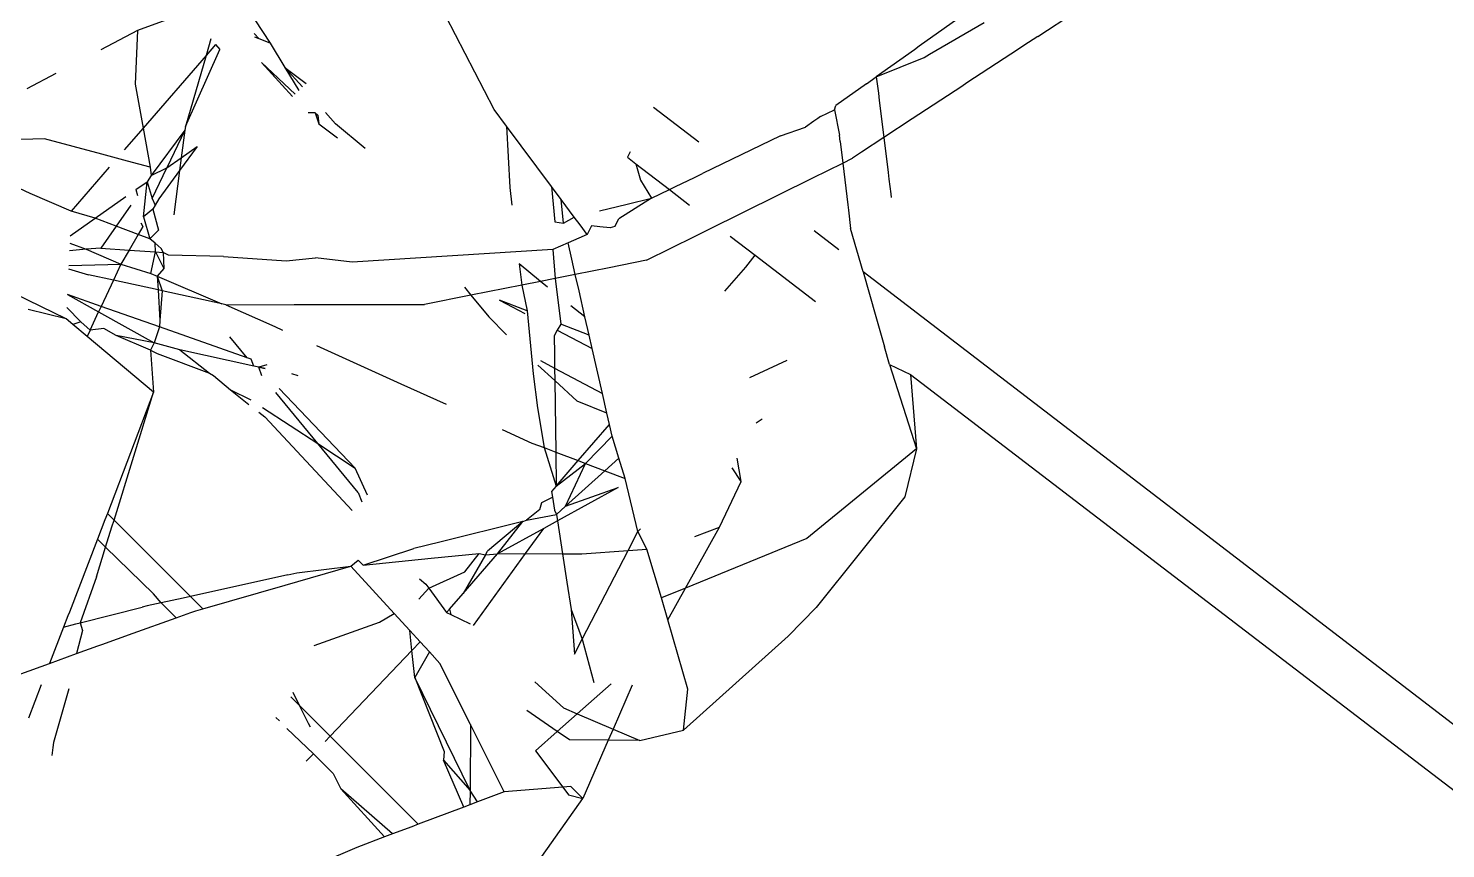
# Model space of a CAD drawing. Header units: inches. Extents: x 3324238 to 135265466, y -1036581 to 20094598.
# Drawn here: x 3354736.585 to 3354737.0225, y -519088.6339 to -519088.3808 of the extents above; entities that cross this region are included whole.
import ezdxf

# ---------------------------------------------------------------- set-up
doc = ezdxf.new("R2010")
doc.units = ezdxf.units.IN
doc.header["$MEASUREMENT"] = 0

msp = doc.modelspace()

# ---------------------------------------------------------------- linework, layer by layer
for p, q in [((3354736.72881, -519088.40584, 0.00267), (3354736.70686, -519088.3634, 0.00267)), ((3354736.6309, -519088.37703, 0.00267), (3354736.61877, -519088.38144, 0.00267)), ((3354736.65255, -519088.37459, 0.00267), (3354736.65968, -519088.38534, 0.00267)), ((3354736.87536, -519088.3754, 0.00267), (3354736.85998, -519088.38635, 0.00267)), ((3354736.89655, -519088.3833, 0.00267), (3354736.90824, -519088.37571, 0.00267)), ((3354736.61877, -519088.38144, 0.00267), (3354736.60744, -519088.38742, 0.00267)), ((3354736.61877, -519088.38144, 0.00267), (3354736.61798, -519088.39807, 0.00267)), ((3354736.86319, -519088.38881, 0.00267), (3354736.88001, -519088.379, 0.00267)), ((3354736.6414, -519088.38409, 0.00267), (3354736.63991, -519088.38917, 0.00267)), ((3354736.64285, -519088.38578, 0.00267), (3354736.63991, -519088.38917, 0.00267)), ((3354736.64285, -519088.38578, 0.00267), (3354736.64415, -519088.3873, 0.00267)), ((3354736.65625, -519088.38403, 0.00267), (3354736.65476, -519088.38238, 0.00267)), ((3354736.65625, -519088.38403, 0.00267), (3354736.6549, -519088.38351, 0.00267)), ((3354736.65968, -519088.38534, 0.00267), (3354736.65625, -519088.38403, 0.00267)), ((3354736.65968, -519088.38534, 0.00267), (3354736.66419, -519088.39285, 0.00267)), ((3354736.89655, -519088.3833, 0.00267), (3354736.89232, -519088.38608, 0.00267)), ((3354736.63991, -519088.38917, 0.00267), (3354736.62045, -519088.41164, 0.00267)), ((3354736.63351, -519088.41113, 0.00267), (3354736.64415, -519088.3873, 0.00267)), ((3354736.63991, -519088.38917, 0.00267), (3354736.63351, -519088.41113, 0.00267)), ((3354736.85849, -519088.3874, 0.00267), (3354736.84675, -519088.39576, 0.00267)), ((3354736.84675, -519088.39576, 0.00267), (3354736.86155, -519088.38977, 0.00267)), ((3354736.85998, -519088.38635, 0.00267), (3354736.85849, -519088.3874, 0.00267)), ((3354736.86155, -519088.38977, 0.00267), (3354736.86319, -519088.38881, 0.00267)), ((3354736.89061, -519088.38721, 0.00267), (3354736.87472, -519088.39766, 0.00267)), ((3354736.89232, -519088.38608, 0.00267), (3354736.89061, -519088.38721, 0.00267)), ((3354736.65697, -519088.39138, 0.00267), (3354736.66738, -519088.40108, 0.00267)), ((3354736.66653, -519088.40189, 0.00267), (3354736.65697, -519088.39138, 0.00267)), ((3354736.66419, -519088.39285, 0.00267), (3354736.66849, -519088.40001, 0.00267)), ((3354736.66965, -519088.39891, 0.00267), (3354736.66419, -519088.39285, 0.00267)), ((3354736.66419, -519088.39285, 0.00267), (3354736.67075, -519088.39786, 0.00267)), ((3354736.59357, -519088.39475, 0.00267), (3354736.58457, -519088.3995, 0.00267)), ((3354736.61798, -519088.39807, 0.00267), (3354736.62045, -519088.41164, 0.00267)), ((3354736.84368, -519088.39795, 0.00267), (3354736.83425, -519088.40466, 0.00267)), ((3354736.84368, -519088.39795, 0.00267), (3354736.84675, -519088.39576, 0.00267)), ((3354736.84675, -519088.39576, 0.00267), (3354736.84737, -519088.40079, 0.00267)), ((3354736.8731, -519088.39872, 0.00267), (3354736.8578, -519088.40878, 0.00267)), ((3354736.87472, -519088.39766, 0.00267), (3354736.8731, -519088.39872, 0.00267)), ((3354736.84737, -519088.40079, 0.00267), (3354736.84765, -519088.40303, 0.00267)), ((3354736.84765, -519088.40303, 0.00267), (3354736.84907, -519088.41452, 0.00267)), ((3354736.67359, -519088.40685, 0.00267), (3354736.67136, -519088.40689, 0.00267)), ((3354736.67359, -519088.40685, 0.00267), (3354736.67437, -519088.40758, 0.00267)), ((3354736.67359, -519088.40685, 0.00267), (3354736.67468, -519088.41032, 0.00267)), ((3354736.67437, -519088.40758, 0.00267), (3354736.67468, -519088.41032, 0.00267)), ((3354736.67987, -519088.41025, 0.00267), (3354736.67675, -519088.40679, 0.00267)), ((3354736.73261, -519088.41095, 0.00267), (3354736.72881, -519088.40584, 0.00267)), ((3354736.79198, -519088.41597, 0.00267), (3354736.77796, -519088.40521, 0.00267)), ((3354736.82953, -519088.40802, 0.00267), (3354736.83384, -519088.40594, 0.00267)), ((3354736.83384, -519088.40594, 0.00267), (3354736.83425, -519088.40466, 0.00267)), ((3354736.83384, -519088.40594, 0.00267), (3354736.83534, -519088.41378, 0.00267)), ((3354736.62045, -519088.41164, 0.00267), (3354736.61464, -519088.41834, 0.00267)), ((3354736.62045, -519088.41164, 0.00267), (3354736.62264, -519088.42365, 0.00267)), ((3354736.63351, -519088.41113, 0.00267), (3354736.63329, -519088.41224, 0.00267)), ((3354736.67468, -519088.41032, 0.00267), (3354736.68044, -519088.41457, 0.00267)), ((3354736.68896, -519088.41786, 0.00267), (3354736.67987, -519088.41025, 0.00267)), ((3354736.73261, -519088.41095, 0.00267), (3354736.73359, -519088.42996, 0.00267)), ((3354736.74653, -519088.42965, 0.00267), (3354736.73261, -519088.41095, 0.00267)), ((3354736.81722, -519088.41396, 0.00267), (3354736.82493, -519088.41129, 0.00267)), ((3354736.82749, -519088.40947, 0.00267), (3354736.82493, -519088.41129, 0.00267)), ((3354736.82865, -519088.40864, 0.00267), (3354736.82749, -519088.40947, 0.00267)), ((3354736.82953, -519088.40802, 0.00267), (3354736.82865, -519088.40864, 0.00267)), ((3354736.8578, -519088.40878, 0.00267), (3354736.84907, -519088.41452, 0.00267)), ((3354736.59001, -519088.41486, 0.00267), (3354736.57269, -519088.41539, 0.00267)), ((3354736.60771, -519088.41963, 0.00267), (3354736.59001, -519088.41486, 0.00267)), ((3354736.63329, -519088.41224, 0.00267), (3354736.62299, -519088.42623, 0.00267)), ((3354736.63329, -519088.41224, 0.00267), (3354736.62778, -519088.42383, 0.00267)), ((3354736.63329, -519088.41224, 0.00267), (3354736.6322, -519088.42072, 0.00267)), ((3354736.81722, -519088.41396, 0.00267), (3354736.79305, -519088.42562, 0.00267)), ((3354736.83558, -519088.41573, 0.00267), (3354736.83534, -519088.41378, 0.00267)), ((3354736.83558, -519088.41573, 0.00267), (3354736.83638, -519088.42238, 0.00267)), ((3354736.84907, -519088.41452, 0.00267), (3354736.8422, -519088.41904, 0.00267)), ((3354736.84907, -519088.41452, 0.00267), (3354736.8504, -519088.42532, 0.00267)), ((3354736.61563, -519088.42176, 0.00267), (3354736.60771, -519088.41963, 0.00267)), ((3354736.62778, -519088.42383, 0.00267), (3354736.6322, -519088.42072, 0.00267)), ((3354736.63714, -519088.41725, 0.00267), (3354736.63169, -519088.42471, 0.00267)), ((3354736.6322, -519088.42072, 0.00267), (3354736.63169, -519088.42471, 0.00267)), ((3354736.6322, -519088.42072, 0.00267), (3354736.63714, -519088.41725, 0.00267)), ((3354736.77081, -519088.41892, 0.00267), (3354736.76993, -519088.42061, 0.00267)), ((3354736.76993, -519088.42061, 0.00267), (3354736.77249, -519088.42257, 0.00267)), ((3354736.8422, -519088.41904, 0.00267), (3354736.83936, -519088.42091, 0.00267)), ((3354736.58562, -519088.43176, 0.00267), (3354736.57028, -519088.42457, 0.00267)), ((3354736.61002, -519088.42368, 0.00267), (3354736.59824, -519088.43727, 0.00267)), ((3354736.62264, -519088.42365, 0.00267), (3354736.61563, -519088.42176, 0.00267)), ((3354736.62264, -519088.42365, 0.00267), (3354736.62299, -519088.42623, 0.00267)), ((3354736.62299, -519088.42623, 0.00267), (3354736.62778, -519088.42383, 0.00267)), ((3354736.62326, -519088.43334, 0.00267), (3354736.62778, -519088.42383, 0.00267)), ((3354736.63169, -519088.42471, 0.00267), (3354736.62535, -519088.43338, 0.00267)), ((3354736.63169, -519088.42471, 0.00267), (3354736.62993, -519088.43838, 0.00267)), ((3354736.77249, -519088.42257, 0.00267), (3354736.78287, -519088.43053, 0.00267)), ((3354736.77249, -519088.42257, 0.00267), (3354736.77395, -519088.42762, 0.00267)), ((3354736.82714, -519088.42696, 0.00267), (3354736.83638, -519088.42238, 0.00267)), ((3354736.83638, -519088.42238, 0.00267), (3354736.83936, -519088.42091, 0.00267)), ((3354736.83638, -519088.42238, 0.00267), (3354736.83792, -519088.43523, 0.00267)), ((3354736.61818, -519088.43058, 0.00267), (3354736.62166, -519088.42814, 0.00267)), ((3354736.6206, -519088.43894, 0.00267), (3354736.62166, -519088.42814, 0.00267)), ((3354736.62299, -519088.42623, 0.00267), (3354736.62166, -519088.42814, 0.00267)), ((3354736.62166, -519088.42814, 0.00267), (3354736.62326, -519088.43334, 0.00267)), ((3354736.77395, -519088.42762, 0.00267), (3354736.77736, -519088.43319, 0.00267)), ((3354736.78287, -519088.43053, 0.00267), (3354736.78476, -519088.42962, 0.00267)), ((3354736.78476, -519088.42962, 0.00267), (3354736.79061, -519088.42679, 0.00267)), ((3354736.79061, -519088.42679, 0.00267), (3354736.79305, -519088.42562, 0.00267)), ((3354736.79495, -519088.44289, 0.00267), (3354736.82714, -519088.42696, 0.00267)), ((3354736.8504, -519088.42532, 0.00267), (3354736.85065, -519088.42738, 0.00267)), ((3354736.85065, -519088.42738, 0.00267), (3354736.85121, -519088.43189, 0.00267)), ((3354736.59824, -519088.43727, 0.00267), (3354736.58562, -519088.43176, 0.00267)), ((3354736.60569, -519088.43937, 0.00267), (3354736.61515, -519088.43271, 0.00267)), ((3354736.61818, -519088.43058, 0.00267), (3354736.6187, -519088.43238, 0.00267)), ((3354736.62326, -519088.43334, 0.00267), (3354736.62422, -519088.43533, 0.00267)), ((3354736.62535, -519088.43338, 0.00267), (3354736.62422, -519088.43533, 0.00267)), ((3354736.73359, -519088.42996, 0.00267), (3354736.73427, -519088.43541, 0.00267)), ((3354736.74653, -519088.42965, 0.00267), (3354736.74752, -519088.44054, 0.00267)), ((3354736.7495, -519088.43363, 0.00267), (3354736.74653, -519088.42965, 0.00267)), ((3354736.75353, -519088.43906, 0.00267), (3354736.7495, -519088.43363, 0.00267)), ((3354736.75022, -519088.44094, 0.00267), (3354736.7495, -519088.43363, 0.00267)), ((3354736.77736, -519088.43319, 0.00267), (3354736.76732, -519088.43959, 0.00267)), ((3354736.76984, -519088.43504, 0.00267), (3354736.77736, -519088.43319, 0.00267)), ((3354736.77736, -519088.43319, 0.00267), (3354736.78287, -519088.43053, 0.00267)), ((3354736.78287, -519088.43053, 0.00267), (3354736.78913, -519088.43533, 0.00267)), ((3354736.85121, -519088.43189, 0.00267), (3354736.85136, -519088.43303, 0.00267)), ((3354736.60569, -519088.43937, 0.00267), (3354736.59824, -519088.43727, 0.00267)), ((3354736.61664, -519088.43534, 0.00267), (3354736.61213, -519088.44181, 0.00267)), ((3354736.62347, -519088.43662, 0.00267), (3354736.6206, -519088.43894, 0.00267)), ((3354736.62422, -519088.43533, 0.00267), (3354736.62347, -519088.43662, 0.00267)), ((3354736.62347, -519088.43662, 0.00267), (3354736.62526, -519088.44308, 0.00267)), ((3354736.76131, -519088.43714, 0.00267), (3354736.7669, -519088.43577, 0.00267)), ((3354736.7669, -519088.43577, 0.00267), (3354736.76984, -519088.43504, 0.00267)), ((3354736.83792, -519088.43523, 0.00267), (3354736.83812, -519088.43689, 0.00267)), ((3354736.83812, -519088.43689, 0.00267), (3354736.8388, -519088.44257, 0.00267)), ((3354736.5979, -519088.44484, 0.00267), (3354736.60569, -519088.43937, 0.00267)), ((3354736.61213, -519088.44181, 0.00267), (3354736.60569, -519088.43937, 0.00267)), ((3354736.61213, -519088.44181, 0.00267), (3354736.6074, -519088.44861, 0.00267)), ((3354736.61896, -519088.4444, 0.00267), (3354736.61213, -519088.44181, 0.00267)), ((3354736.62039, -519088.44193, 0.00267), (3354736.61896, -519088.4444, 0.00267)), ((3354736.61973, -519088.44077, 0.00267), (3354736.62039, -519088.44193, 0.00267)), ((3354736.6206, -519088.43894, 0.00267), (3354736.62258, -519088.44577, 0.00267)), ((3354736.74752, -519088.44054, 0.00267), (3354736.75022, -519088.44094, 0.00267)), ((3354736.75022, -519088.44094, 0.00267), (3354736.75353, -519088.43906, 0.00267)), ((3354736.75531, -519088.44144, 0.00267), (3354736.75353, -519088.43906, 0.00267)), ((3354736.75752, -519088.44441, 0.00267), (3354736.75531, -519088.44144, 0.00267)), ((3354736.75888, -519088.44179, 0.00267), (3354736.75752, -519088.44441, 0.00267)), ((3354736.76146, -519088.44204, 0.00267), (3354736.75888, -519088.44179, 0.00267)), ((3354736.76465, -519088.44236, 0.00267), (3354736.76146, -519088.44204, 0.00267)), ((3354736.766, -519088.44197, 0.00267), (3354736.76465, -519088.44236, 0.00267)), ((3354736.766, -519088.44197, 0.00267), (3354736.76732, -519088.43959, 0.00267)), ((3354736.84264, -519088.45599, 0.00267), (3354736.8388, -519088.44257, 0.00267)), ((3354736.5978, -519088.44709, 0.00267), (3354736.60286, -519088.44898, 0.00267)), ((3354736.61896, -519088.4444, 0.00267), (3354736.61617, -519088.44922, 0.00267)), ((3354736.62258, -519088.44577, 0.00267), (3354736.61896, -519088.4444, 0.00267)), ((3354736.62258, -519088.44577, 0.00267), (3354736.62526, -519088.44308, 0.00267)), ((3354736.62415, -519088.44714, 0.00267), (3354736.62258, -519088.44577, 0.00267)), ((3354736.7516, -519088.44696, 0.00267), (3354736.74686, -519088.449, 0.00267)), ((3354736.75494, -519088.44552, 0.00267), (3354736.7516, -519088.44696, 0.00267)), ((3354736.75277, -519088.45207, 0.00267), (3354736.7516, -519088.44696, 0.00267)), ((3354736.75752, -519088.44441, 0.00267), (3354736.75494, -519088.44552, 0.00267)), ((3354736.77581, -519088.45237, 0.00267), (3354736.79083, -519088.44493, 0.00267)), ((3354736.79083, -519088.44493, 0.00267), (3354736.79495, -519088.44289, 0.00267)), ((3354736.80168, -519088.44495, 0.00267), (3354736.80934, -519088.45083, 0.00267)), ((3354736.8352, -519088.44912, 0.00267), (3354736.82759, -519088.44329, 0.00267)), ((3354736.60286, -519088.44898, 0.00267), (3354736.59769, -519088.44942, 0.00267)), ((3354736.6074, -519088.44861, 0.00267), (3354736.60286, -519088.44898, 0.00267)), ((3354736.60286, -519088.44898, 0.00267), (3354736.61362, -519088.45362, 0.00267)), ((3354736.6074, -519088.44861, 0.00267), (3354736.61617, -519088.44922, 0.00267)), ((3354736.61617, -519088.44922, 0.00267), (3354736.61362, -519088.45362, 0.00267)), ((3354736.61617, -519088.44922, 0.00267), (3354736.62432, -519088.44978, 0.00267)), ((3354736.62285, -519088.45646, 0.00267), (3354736.62432, -519088.44978, 0.00267)), ((3354736.62603, -519088.44878, 0.00267), (3354736.62415, -519088.44714, 0.00267)), ((3354736.62432, -519088.44978, 0.00267), (3354736.62415, -519088.44714, 0.00267)), ((3354736.62432, -519088.44978, 0.00267), (3354736.62661, -519088.44994, 0.00267)), ((3354736.62432, -519088.44978, 0.00267), (3354736.62687, -519088.45493, 0.00267)), ((3354736.62603, -519088.44878, 0.00267), (3354736.62661, -519088.44994, 0.00267)), ((3354736.62661, -519088.44994, 0.00267), (3354736.62603, -519088.44878, 0.00267)), ((3354736.62832, -519088.45076, 0.00267), (3354736.62661, -519088.44994, 0.00267)), ((3354736.62661, -519088.44994, 0.00267), (3354736.62687, -519088.45493, 0.00267)), ((3354736.64531, -519088.4512, 0.00267), (3354736.62832, -519088.45076, 0.00267)), ((3354736.64531, -519088.4512, 0.00267), (3354736.66465, -519088.4525, 0.00267)), ((3354736.74686, -519088.449, 0.00267), (3354736.68497, -519088.45295, 0.00267)), ((3354736.74686, -519088.449, 0.00267), (3354736.74765, -519088.45798, 0.00267)), ((3354736.80648, -519088.45447, 0.00267), (3354736.80934, -519088.45083, 0.00267)), ((3354736.80934, -519088.45083, 0.00267), (3354736.82794, -519088.46509, 0.00267)), ((3354736.59744, -519088.45505, 0.00267), (3354736.60363, -519088.45685, 0.00267)), ((3354736.59749, -519088.45394, 0.00267), (3354736.61362, -519088.45362, 0.00267)), ((3354736.61362, -519088.45362, 0.00267), (3354736.61132, -519088.45853, 0.00267)), ((3354736.61362, -519088.45362, 0.00267), (3354736.62285, -519088.45646, 0.00267)), ((3354736.62687, -519088.45493, 0.00267), (3354736.6248, -519088.4573, 0.00267)), ((3354736.66465, -519088.4525, 0.00267), (3354736.67362, -519088.45164, 0.00267)), ((3354736.68497, -519088.45295, 0.00267), (3354736.67362, -519088.45164, 0.00267)), ((3354736.73654, -519088.45344, 0.00267), (3354736.73737, -519088.46003, 0.00267)), ((3354736.74312, -519088.45888, 0.00267), (3354736.73654, -519088.45344, 0.00267)), ((3354736.75383, -519088.45675, 0.00267), (3354736.75277, -519088.45207, 0.00267)), ((3354736.76433, -519088.45466, 0.00267), (3354736.75383, -519088.45675, 0.00267)), ((3354736.77581, -519088.45237, 0.00267), (3354736.76433, -519088.45466, 0.00267)), ((3354736.80001, -519088.46193, 0.00267), (3354736.80648, -519088.45447, 0.00267)), ((3354736.61132, -519088.45853, 0.00267), (3354736.60363, -519088.45685, 0.00267)), ((3354736.61132, -519088.45853, 0.00267), (3354736.60752, -519088.46661, 0.00267)), ((3354736.62507, -519088.46153, 0.00267), (3354736.61132, -519088.45853, 0.00267)), ((3354736.62285, -519088.45646, 0.00267), (3354736.6248, -519088.4573, 0.00267)), ((3354736.6248, -519088.4573, 0.00267), (3354736.62507, -519088.46153, 0.00267)), ((3354736.6248, -519088.4573, 0.00267), (3354736.62635, -519088.46181, 0.00267)), ((3354736.6248, -519088.4573, 0.00267), (3354736.64472, -519088.46582, 0.00267)), ((3354736.73737, -519088.46003, 0.00267), (3354736.72165, -519088.46316, 0.00267)), ((3354736.74312, -519088.45888, 0.00267), (3354736.73737, -519088.46003, 0.00267)), ((3354736.73737, -519088.46003, 0.00267), (3354736.73897, -519088.468, 0.00267)), ((3354736.74765, -519088.45798, 0.00267), (3354736.74312, -519088.45888, 0.00267)), ((3354736.7453, -519088.46069, 0.00267), (3354736.74312, -519088.45888, 0.00267)), ((3354736.75383, -519088.45675, 0.00267), (3354736.74765, -519088.45798, 0.00267)), ((3354736.74765, -519088.45798, 0.00267), (3354736.74933, -519088.47206, 0.00267)), ((3354736.755, -519088.46184, 0.00267), (3354736.75383, -519088.45675, 0.00267)), ((3354736.84264, -519088.45599, 0.00267), (3354736.84657, -519088.46972, 0.00267)), ((3354738.28748, -519089.56317, 0.00267), (3354736.84264, -519088.45599, 0.00267)), ((3354736.59674, -519088.47047, 0.00267), (3354736.57708, -519088.46085, 0.00267)), ((3354736.59708, -519088.46293, 0.00267), (3354736.60674, -519088.46828, 0.00267)), ((3354736.60752, -519088.46661, 0.00267), (3354736.59708, -519088.46293, 0.00267)), ((3354736.62507, -519088.46153, 0.00267), (3354736.62567, -519088.47095, 0.00267)), ((3354736.62635, -519088.46181, 0.00267), (3354736.62507, -519088.46153, 0.00267)), ((3354736.62635, -519088.46181, 0.00267), (3354736.62567, -519088.47095, 0.00267)), ((3354736.64472, -519088.46582, 0.00267), (3354736.62635, -519088.46181, 0.00267)), ((3354736.72165, -519088.46316, 0.00267), (3354736.70734, -519088.46601, 0.00267)), ((3354736.71962, -519088.46072, 0.00267), (3354736.72165, -519088.46316, 0.00267)), ((3354736.72165, -519088.46316, 0.00267), (3354736.7272, -519088.46986, 0.00267)), ((3354736.75683, -519088.46985, 0.00267), (3354736.755, -519088.46184, 0.00267)), ((3354736.59674, -519088.47047, 0.00267), (3354736.58502, -519088.46759, 0.00267)), ((3354736.60129, -519088.47139, 0.00267), (3354736.59689, -519088.46699, 0.00267)), ((3354736.60409, -519088.47392, 0.00267), (3354736.60674, -519088.46828, 0.00267)), ((3354736.60752, -519088.46661, 0.00267), (3354736.60674, -519088.46828, 0.00267)), ((3354736.60674, -519088.46828, 0.00267), (3354736.62392, -519088.47781, 0.00267)), ((3354736.62549, -519088.47293, 0.00267), (3354736.60752, -519088.46661, 0.00267)), ((3354736.64595, -519088.46609, 0.00267), (3354736.64472, -519088.46582, 0.00267)), ((3354736.64595, -519088.46609, 0.00267), (3354736.66707, -519088.46606, 0.00267)), ((3354736.64595, -519088.46609, 0.00267), (3354736.66107, -519088.47282, 0.00267)), ((3354736.66707, -519088.46606, 0.00267), (3354736.68488, -519088.46604, 0.00267)), ((3354736.68488, -519088.46604, 0.00267), (3354736.70734, -519088.46601, 0.00267)), ((3354736.73897, -519088.468, 0.00267), (3354736.73048, -519088.46467, 0.00267)), ((3354736.73048, -519088.46467, 0.00267), (3354736.73831, -519088.46876, 0.00267)), ((3354736.73897, -519088.468, 0.00267), (3354736.74081, -519088.48744, 0.00267)), ((3354736.75683, -519088.46985, 0.00267), (3354736.75247, -519088.46639, 0.00267)), ((3354736.59872, -519088.47214, 0.00267), (3354736.59674, -519088.47047, 0.00267)), ((3354736.60129, -519088.47139, 0.00267), (3354736.59872, -519088.47214, 0.00267)), ((3354736.60317, -519088.47587, 0.00267), (3354736.59872, -519088.47214, 0.00267)), ((3354736.60409, -519088.47392, 0.00267), (3354736.60129, -519088.47139, 0.00267)), ((3354736.62549, -519088.47293, 0.00267), (3354736.62392, -519088.47781, 0.00267)), ((3354736.62567, -519088.47095, 0.00267), (3354736.62549, -519088.47293, 0.00267)), ((3354736.65257, -519088.48246, 0.00267), (3354736.62549, -519088.47293, 0.00267)), ((3354736.66107, -519088.47282, 0.00267), (3354736.66351, -519088.47392, 0.00267)), ((3354736.7272, -519088.46986, 0.00267), (3354736.73262, -519088.47533, 0.00267)), ((3354736.74933, -519088.47206, 0.00267), (3354736.74828, -519088.47396, 0.00267)), ((3354736.75812, -519088.4755, 0.00267), (3354736.74933, -519088.47206, 0.00267)), ((3354736.75812, -519088.4755, 0.00267), (3354736.75683, -519088.46985, 0.00267)), ((3354736.84657, -519088.46972, 0.00267), (3354736.84925, -519088.47908, 0.00267)), ((3354736.60409, -519088.47392, 0.00267), (3354736.60317, -519088.47587, 0.00267)), ((3354736.62368, -519088.49307, 0.00267), (3354736.60317, -519088.47587, 0.00267)), ((3354736.60831, -519088.47338, 0.00267), (3354736.60409, -519088.47392, 0.00267)), ((3354736.61218, -519088.47555, 0.00267), (3354736.60831, -519088.47338, 0.00267)), ((3354736.62392, -519088.47781, 0.00267), (3354736.61218, -519088.47555, 0.00267)), ((3354736.62271, -519088.4801, 0.00267), (3354736.61218, -519088.47555, 0.00267)), ((3354736.65257, -519088.48246, 0.00267), (3354736.64726, -519088.47601, 0.00267)), ((3354736.74828, -519088.47396, 0.00267), (3354736.74732, -519088.4757, 0.00267)), ((3354736.74732, -519088.4757, 0.00267), (3354736.74741, -519088.4813, 0.00267)), ((3354736.74828, -519088.47396, 0.00267), (3354736.75905, -519088.47958, 0.00267)), ((3354736.75905, -519088.47958, 0.00267), (3354736.75812, -519088.4755, 0.00267)), ((3354736.62392, -519088.47781, 0.00267), (3354736.62271, -519088.4801, 0.00267)), ((3354736.62271, -519088.4801, 0.00267), (3354736.62476, -519088.48111, 0.00267)), ((3354736.62271, -519088.4801, 0.00267), (3354736.62368, -519088.49307, 0.00267)), ((3354736.63181, -519088.48005, 0.00267), (3354736.62392, -519088.47781, 0.00267)), ((3354736.62476, -519088.48111, 0.00267), (3354736.64094, -519088.48724, 0.00267)), ((3354736.63181, -519088.48005, 0.00267), (3354736.64094, -519088.48724, 0.00267)), ((3354736.65466, -519088.485, 0.00267), (3354736.63181, -519088.48005, 0.00267)), ((3354736.67395, -519088.47866, 0.00267), (3354736.69997, -519088.49047, 0.00267)), ((3354736.74741, -519088.4813, 0.00267), (3354736.74747, -519088.48562, 0.00267)), ((3354736.76223, -519088.49353, 0.00267), (3354736.75905, -519088.47958, 0.00267)), ((3354736.85082, -519088.48458, 0.00267), (3354736.84925, -519088.47908, 0.00267)), ((3354736.65385, -519088.48291, 0.00267), (3354736.65257, -519088.48246, 0.00267)), ((3354736.65466, -519088.485, 0.00267), (3354736.65385, -519088.48291, 0.00267)), ((3354736.65617, -519088.48534, 0.00267), (3354736.65466, -519088.485, 0.00267)), ((3354736.65866, -519088.4846, 0.00267), (3354736.65617, -519088.48534, 0.00267)), ((3354736.65712, -519088.48799, 0.00267), (3354736.65617, -519088.48534, 0.00267)), ((3354736.65617, -519088.48534, 0.00267), (3354736.65813, -519088.48577, 0.00267)), ((3354736.65813, -519088.48577, 0.00267), (3354736.65617, -519088.48534, 0.00267)), ((3354736.74233, -519088.48471, 0.00267), (3354736.74752, -519088.48948, 0.00267)), ((3354736.74311, -519088.48329, 0.00267), (3354736.74747, -519088.48562, 0.00267)), ((3354736.74747, -519088.48562, 0.00267), (3354736.76223, -519088.49353, 0.00267)), ((3354736.74747, -519088.48562, 0.00267), (3354736.74752, -519088.48948, 0.00267)), ((3354736.80772, -519088.48854, 0.00267), (3354736.81922, -519088.48318, 0.00267)), ((3354736.85082, -519088.48458, 0.00267), (3354736.85912, -519088.5106, 0.00267)), ((3354736.85082, -519088.48458, 0.00267), (3354736.85733, -519088.48762, 0.00267)), ((3354736.64094, -519088.48724, 0.00267), (3354736.64219, -519088.48793, 0.00267)), ((3354736.64219, -519088.48793, 0.00267), (3354736.6474, -519088.49233, 0.00267)), ((3354736.66829, -519088.48803, 0.00267), (3354736.66641, -519088.48736, 0.00267)), ((3354736.69997, -519088.49047, 0.00267), (3354736.71401, -519088.49681, 0.00267)), ((3354736.74081, -519088.48744, 0.00267), (3354736.74213, -519088.49791, 0.00267)), ((3354736.74752, -519088.48948, 0.00267), (3354736.7544, -519088.49582, 0.00267)), ((3354736.74752, -519088.48948, 0.00267), (3354736.74779, -519088.51156, 0.00267)), ((3354736.85733, -519088.48762, 0.00267), (3354736.85912, -519088.5106, 0.00267)), ((3354736.85733, -519088.48762, 0.00267), (3354738.2598, -519089.56113, 0.00267)), ((3354736.62368, -519088.49307, 0.00267), (3354736.60943, -519088.53047, 0.00267)), ((3354736.61148, -519088.53252, 0.00267), (3354736.62368, -519088.49307, 0.00267)), ((3354736.6474, -519088.49233, 0.00267), (3354736.65373, -519088.49546, 0.00267)), ((3354736.6474, -519088.49233, 0.00267), (3354736.65311, -519088.49683, 0.00267)), ((3354736.67436, -519088.50893, 0.00267), (3354736.66138, -519088.49317, 0.00267)), ((3354736.66246, -519088.49192, 0.00267), (3354736.68593, -519088.51649, 0.00267)), ((3354736.76361, -519088.49954, 0.00267), (3354736.76223, -519088.49353, 0.00267)), ((3354736.65614, -519088.49922, 0.00267), (3354736.65798, -519088.50067, 0.00267)), ((3354736.65734, -519088.49783, 0.00267), (3354736.67436, -519088.50893, 0.00267)), ((3354736.74213, -519088.49791, 0.00267), (3354736.74421, -519088.51019, 0.00267)), ((3354736.76361, -519088.49954, 0.00267), (3354736.7544, -519088.49582, 0.00267)), ((3354736.7644, -519088.50303, 0.00267), (3354736.76361, -519088.49954, 0.00267)), ((3354736.65798, -519088.50067, 0.00267), (3354736.68503, -519088.52959, 0.00267)), ((3354736.75473, -519088.5142, 0.00267), (3354736.7644, -519088.50303, 0.00267)), ((3354736.76524, -519088.50667, 0.00267), (3354736.7644, -519088.50303, 0.00267)), ((3354736.81153, -519088.50135, 0.00267), (3354736.80968, -519088.50265, 0.00267)), ((3354736.7313, -519088.50462, 0.00267), (3354736.74046, -519088.50877, 0.00267)), ((3354736.75699, -519088.51506, 0.00267), (3354736.76524, -519088.50667, 0.00267)), ((3354736.7673, -519088.51343, 0.00267), (3354736.76524, -519088.50667, 0.00267)), ((3354736.67436, -519088.50893, 0.00267), (3354736.68593, -519088.51649, 0.00267)), ((3354736.68679, -519088.52404, 0.00267), (3354736.67436, -519088.50893, 0.00267)), ((3354736.74046, -519088.50877, 0.00267), (3354736.74421, -519088.51019, 0.00267)), ((3354736.74421, -519088.51019, 0.00267), (3354736.74779, -519088.51156, 0.00267)), ((3354736.74421, -519088.51019, 0.00267), (3354736.74792, -519088.52205, 0.00267)), ((3354736.74779, -519088.51156, 0.00267), (3354736.74792, -519088.52205, 0.00267)), ((3354736.74779, -519088.51156, 0.00267), (3354736.75473, -519088.5142, 0.00267)), ((3354736.85912, -519088.5106, 0.00267), (3354736.82529, -519088.53825, 0.00267)), ((3354736.85912, -519088.5106, 0.00267), (3354736.8555, -519088.52537, 0.00267)), ((3354736.68974, -519088.52482, 0.00267), (3354736.68593, -519088.51649, 0.00267)), ((3354736.74792, -519088.52205, 0.00267), (3354736.75473, -519088.5142, 0.00267)), ((3354736.74792, -519088.52205, 0.00267), (3354736.75699, -519088.51506, 0.00267)), ((3354736.7508, -519088.52829, 0.00267), (3354736.75699, -519088.51506, 0.00267)), ((3354736.75473, -519088.5142, 0.00267), (3354736.75699, -519088.51506, 0.00267)), ((3354736.75699, -519088.51506, 0.00267), (3354736.76296, -519088.51734, 0.00267)), ((3354736.76296, -519088.51734, 0.00267), (3354736.7673, -519088.51343, 0.00267)), ((3354736.76922, -519088.51972, 0.00267), (3354736.7673, -519088.51343, 0.00267)), ((3354736.805, -519088.52067, 0.00267), (3354736.80223, -519088.51639, 0.00267)), ((3354736.805, -519088.52067, 0.00267), (3354736.80384, -519088.51342, 0.00267)), ((3354736.7508, -519088.52829, 0.00267), (3354736.76296, -519088.51734, 0.00267)), ((3354736.76296, -519088.51734, 0.00267), (3354736.76922, -519088.51972, 0.00267)), ((3354736.77318, -519088.53601, 0.00267), (3354736.76922, -519088.51972, 0.00267)), ((3354736.79839, -519088.53467, 0.00267), (3354736.805, -519088.52067, 0.00267)), ((3354736.68679, -519088.52404, 0.00267), (3354736.68793, -519088.52692, 0.00267)), ((3354736.74356, -519088.52709, 0.00267), (3354736.74679, -519088.52547, 0.00267)), ((3354736.74792, -519088.52205, 0.00267), (3354736.74649, -519088.5237, 0.00267)), ((3354736.74649, -519088.5237, 0.00267), (3354736.74679, -519088.52547, 0.00267)), ((3354736.74679, -519088.52547, 0.00267), (3354736.74747, -519088.52949, 0.00267)), ((3354736.76711, -519088.52244, 0.00267), (3354736.74834, -519088.53277, 0.00267)), ((3354736.7508, -519088.52829, 0.00267), (3354736.76711, -519088.52244, 0.00267)), ((3354736.8555, -519088.52537, 0.00267), (3354736.8282, -519088.55946, 0.00267)), ((3354736.74293, -519088.52926, 0.00267), (3354736.73878, -519088.5326, 0.00267)), ((3354736.74293, -519088.52926, 0.00267), (3354736.74356, -519088.52709, 0.00267)), ((3354736.74747, -519088.52949, 0.00267), (3354736.74803, -519088.53078, 0.00267)), ((3354736.74803, -519088.53078, 0.00267), (3354736.7508, -519088.52829, 0.00267)), ((3354736.60866, -519088.53247, 0.00267), (3354736.6064, -519088.53841, 0.00267)), ((3354736.60943, -519088.53047, 0.00267), (3354736.60866, -519088.53247, 0.00267)), ((3354736.61148, -519088.53252, 0.00267), (3354736.60943, -519088.53047, 0.00267)), ((3354736.61083, -519088.53464, 0.00267), (3354736.61148, -519088.53252, 0.00267)), ((3354736.62726, -519088.5483, 0.00267), (3354736.61148, -519088.53252, 0.00267)), ((3354736.73765, -519088.53301, 0.00267), (3354736.71207, -519088.53933, 0.00267)), ((3354736.73765, -519088.53301, 0.00267), (3354736.72672, -519088.54217, 0.00267)), ((3354736.72979, -519088.54299, 0.00267), (3354736.73765, -519088.53301, 0.00267)), ((3354736.73765, -519088.53301, 0.00267), (3354736.73878, -519088.5326, 0.00267)), ((3354736.73878, -519088.5326, 0.00267), (3354736.74803, -519088.53078, 0.00267)), ((3354736.74834, -519088.53277, 0.00267), (3354736.74409, -519088.53511, 0.00267)), ((3354736.74803, -519088.53078, 0.00267), (3354736.74834, -519088.53277, 0.00267)), ((3354736.74834, -519088.53277, 0.00267), (3354736.74993, -519088.54292, 0.00267)), ((3354736.6064, -519088.53841, 0.00267), (3354736.5977, -519088.56097, 0.00267)), ((3354736.60889, -519088.54091, 0.00267), (3354736.6064, -519088.53841, 0.00267)), ((3354736.60889, -519088.54091, 0.00267), (3354736.61083, -519088.53464, 0.00267)), ((3354736.74409, -519088.53511, 0.00267), (3354736.72979, -519088.54299, 0.00267)), ((3354736.73848, -519088.54287, 0.00267), (3354736.74409, -519088.53511, 0.00267)), ((3354736.77011, -519088.54195, 0.00267), (3354736.77318, -519088.53601, 0.00267)), ((3354736.77318, -519088.53601, 0.00267), (3354736.77396, -519088.53526, 0.00267)), ((3354736.77587, -519088.54154, 0.00267), (3354736.77318, -519088.53601, 0.00267)), ((3354736.78786, -519088.55352, 0.00267), (3354736.79839, -519088.53467, 0.00267)), ((3354736.82529, -519088.53825, 0.00267), (3354736.78786, -519088.55352, 0.00267)), ((3354736.79074, -519088.53758, 0.00267), (3354736.79839, -519088.53467, 0.00267)), ((3354736.60608, -519088.55, 0.00267), (3354736.60889, -519088.54091, 0.00267)), ((3354736.62362, -519088.55532, 0.00267), (3354736.60889, -519088.54091, 0.00267)), ((3354736.68842, -519088.54641, 0.00267), (3354736.70397, -519088.54134, 0.00267)), ((3354736.71207, -519088.53933, 0.00267), (3354736.70397, -519088.54134, 0.00267)), ((3354736.70932, -519088.5443, 0.00267), (3354736.72414, -519088.5428, 0.00267)), ((3354736.71919, -519088.55522, 0.00267), (3354736.72979, -519088.54299, 0.00267)), ((3354736.7261, -519088.54325, 0.00267), (3354736.71919, -519088.55522, 0.00267)), ((3354736.7198, -519088.54849, 0.00267), (3354736.72414, -519088.5428, 0.00267)), ((3354736.72243, -519088.56506, 0.00267), (3354736.73848, -519088.54287, 0.00267)), ((3354736.72414, -519088.5428, 0.00267), (3354736.7261, -519088.54325, 0.00267)), ((3354736.7261, -519088.54325, 0.00267), (3354736.72672, -519088.54217, 0.00267)), ((3354736.7261, -519088.54325, 0.00267), (3354736.72979, -519088.54299, 0.00267)), ((3354736.72979, -519088.54299, 0.00267), (3354736.73848, -519088.54287, 0.00267)), ((3354736.73848, -519088.54287, 0.00267), (3354736.74993, -519088.54292, 0.00267)), ((3354736.74993, -519088.54292, 0.00267), (3354736.75123, -519088.5517, 0.00267)), ((3354736.74993, -519088.54292, 0.00267), (3354736.75581, -519088.54295, 0.00267)), ((3354736.75581, -519088.54295, 0.00267), (3354736.77011, -519088.54195, 0.00267)), ((3354736.75599, -519088.56926, 0.00267), (3354736.77011, -519088.54195, 0.00267)), ((3354736.77011, -519088.54195, 0.00267), (3354736.77587, -519088.54154, 0.00267)), ((3354736.78045, -519088.55655, 0.00267), (3354736.77587, -519088.54154, 0.00267)), ((3354736.66435, -519088.55261, 0.00267), (3354736.68452, -519088.5468, 0.00267)), ((3354736.66793, -519088.54886, 0.00267), (3354736.68452, -519088.5468, 0.00267)), ((3354736.68452, -519088.5468, 0.00267), (3354736.68678, -519088.54492, 0.00267)), ((3354736.69792, -519088.56138, 0.00267), (3354736.68452, -519088.5468, 0.00267)), ((3354736.68842, -519088.54641, 0.00267), (3354736.68678, -519088.54492, 0.00267)), ((3354736.68842, -519088.54641, 0.00267), (3354736.70932, -519088.5443, 0.00267)), ((3354736.60608, -519088.55, 0.00267), (3354736.60099, -519088.56427, 0.00267)), ((3354736.63505, -519088.55608, 0.00267), (3354736.62726, -519088.5483, 0.00267)), ((3354736.66513, -519088.54944, 0.00267), (3354736.63505, -519088.55608, 0.00267)), ((3354736.66513, -519088.54944, 0.00267), (3354736.66793, -519088.54886, 0.00267)), ((3354736.70581, -519088.55063, 0.00267), (3354736.70775, -519088.55228, 0.00267)), ((3354736.70863, -519088.55349, 0.00267), (3354736.7198, -519088.54849, 0.00267)), ((3354736.75123, -519088.5517, 0.00267), (3354736.75261, -519088.56011, 0.00267)), ((3354736.62606, -519088.55807, 0.00267), (3354736.62362, -519088.55532, 0.00267)), ((3354736.63505, -519088.55608, 0.00267), (3354736.63278, -519088.55658, 0.00267)), ((3354736.63891, -519088.55994, 0.00267), (3354736.63505, -519088.55608, 0.00267)), ((3354736.63891, -519088.55994, 0.00267), (3354736.66435, -519088.55261, 0.00267)), ((3354736.70551, -519088.55691, 0.00267), (3354736.70863, -519088.55349, 0.00267)), ((3354736.70775, -519088.55228, 0.00267), (3354736.70863, -519088.55349, 0.00267)), ((3354736.70863, -519088.55349, 0.00267), (3354736.71413, -519088.56106, 0.00267)), ((3354736.71506, -519088.55999, 0.00267), (3354736.71919, -519088.55522, 0.00267)), ((3354736.78786, -519088.55352, 0.00267), (3354736.78045, -519088.55655, 0.00267)), ((3354736.7824, -519088.56329, 0.00267), (3354736.78786, -519088.55352, 0.00267)), ((3354736.60099, -519088.56427, 0.00267), (3354736.62018, -519088.55936, 0.00267)), ((3354736.62171, -519088.55903, 0.00267), (3354736.62018, -519088.55936, 0.00267)), ((3354736.62606, -519088.55807, 0.00267), (3354736.62171, -519088.55903, 0.00267)), ((3354736.63278, -519088.55658, 0.00267), (3354736.62606, -519088.55807, 0.00267)), ((3354736.63065, -519088.56266, 0.00267), (3354736.62606, -519088.55807, 0.00267)), ((3354736.63522, -519088.56101, 0.00267), (3354736.63676, -519088.56056, 0.00267)), ((3354736.63676, -519088.56056, 0.00267), (3354736.63891, -519088.55994, 0.00267)), ((3354736.71413, -519088.56106, 0.00267), (3354736.71506, -519088.55999, 0.00267)), ((3354736.71506, -519088.55999, 0.00267), (3354736.71545, -519088.56169, 0.00267)), ((3354736.75261, -519088.56011, 0.00267), (3354736.75358, -519088.57391, 0.00267)), ((3354736.75261, -519088.56011, 0.00267), (3354736.75599, -519088.56926, 0.00267)), ((3354736.7824, -519088.56329, 0.00267), (3354736.78045, -519088.55655, 0.00267)), ((3354736.8282, -519088.55946, 0.00267), (3354736.81954, -519088.5684, 0.00267)), ((3354736.59726, -519088.5621, 0.00267), (3354736.59592, -519088.56556, 0.00267)), ((3354736.59592, -519088.56556, 0.00267), (3354736.59973, -519088.56459, 0.00267)), ((3354736.5977, -519088.56097, 0.00267), (3354736.59726, -519088.5621, 0.00267)), ((3354736.59973, -519088.56459, 0.00267), (3354736.60099, -519088.56427, 0.00267)), ((3354736.60099, -519088.56427, 0.00267), (3354736.60178, -519088.56664, 0.00267)), ((3354736.61734, -519088.56746, 0.00267), (3354736.63065, -519088.56266, 0.00267)), ((3354736.63065, -519088.56266, 0.00267), (3354736.63522, -519088.56101, 0.00267)), ((3354736.6733, -519088.57122, 0.00267), (3354736.69338, -519088.56405, 0.00267)), ((3354736.69338, -519088.56405, 0.00267), (3354736.69792, -519088.56138, 0.00267)), ((3354736.70275, -519088.56662, 0.00267), (3354736.69792, -519088.56138, 0.00267)), ((3354736.71413, -519088.56106, 0.00267), (3354736.71545, -519088.56169, 0.00267)), ((3354736.71545, -519088.56169, 0.00267), (3354736.72142, -519088.56457, 0.00267)), ((3354736.78859, -519088.58474, 0.00267), (3354736.7824, -519088.56329, 0.00267)), ((3354736.59592, -519088.56556, 0.00267), (3354736.5916, -519088.57675, 0.00267)), ((3354736.60178, -519088.56664, 0.00267), (3354736.59994, -519088.57374, 0.00267)), ((3354736.60768, -519088.57095, 0.00267), (3354736.61734, -519088.56746, 0.00267)), ((3354736.7034, -519088.57276, 0.00267), (3354736.70275, -519088.56662, 0.00267)), ((3354736.70594, -519088.5701, 0.00267), (3354736.70275, -519088.56662, 0.00267)), ((3354736.75358, -519088.57391, 0.00267), (3354736.75599, -519088.56926, 0.00267)), ((3354736.75599, -519088.56926, 0.00267), (3354736.75961, -519088.58262, 0.00267)), ((3354736.81954, -519088.5684, 0.00267), (3354736.7872, -519088.59737, 0.00267)), ((3354736.5916, -519088.57675, 0.00267), (3354736.59994, -519088.57374, 0.00267)), ((3354736.59994, -519088.57374, 0.00267), (3354736.60648, -519088.57138, 0.00267)), ((3354736.60648, -519088.57138, 0.00267), (3354736.60768, -519088.57095, 0.00267)), ((3354736.67818, -519088.59921, 0.00267), (3354736.7034, -519088.57276, 0.00267)), ((3354736.7034, -519088.57276, 0.00267), (3354736.70594, -519088.5701, 0.00267)), ((3354736.70427, -519088.58106, 0.00267), (3354736.7034, -519088.57276, 0.00267)), ((3354736.7088, -519088.57321, 0.00267), (3354736.70427, -519088.58106, 0.00267)), ((3354736.7088, -519088.57321, 0.00267), (3354736.70594, -519088.5701, 0.00267)), ((3354736.71205, -519088.57674, 0.00267), (3354736.7088, -519088.57321, 0.00267)), ((3354736.58275, -519088.57994, 0.00267), (3354736.5916, -519088.57675, 0.00267)), ((3354736.7215, -519088.59556, 0.00267), (3354736.71205, -519088.57674, 0.00267)), ((3354736.70427, -519088.58106, 0.00267), (3354736.71341, -519088.60398, 0.00267)), ((3354736.72136, -519088.61602, 0.00267), (3354736.70427, -519088.58106, 0.00267)), ((3354736.74133, -519088.58248, 0.00267), (3354736.75019, -519088.59045, 0.00267)), ((3354736.58904, -519088.58338, 0.00267), (3354736.58506, -519088.59369, 0.00267)), ((3354736.59757, -519088.58457, 0.00267), (3354736.59284, -519088.60121, 0.00267)), ((3354736.66866, -519088.58969, 0.00267), (3354736.66603, -519088.58705, 0.00267)), ((3354736.66666, -519088.58567, 0.00267), (3354736.66866, -519088.58969, 0.00267)), ((3354736.75447, -519088.59228, 0.00267), (3354736.76493, -519088.58301, 0.00267)), ((3354736.77141, -519088.58348, 0.00267), (3354736.76549, -519088.597, 0.00267)), ((3354736.7872, -519088.59737, 0.00267), (3354736.78859, -519088.58474, 0.00267)), ((3354736.67818, -519088.59921, 0.00267), (3354736.66866, -519088.58969, 0.00267)), ((3354736.66866, -519088.58969, 0.00267), (3354736.67141, -519088.5952, 0.00267)), ((3354736.74829, -519088.59775, 0.00267), (3354736.73888, -519088.59132, 0.00267)), ((3354736.75019, -519088.59045, 0.00267), (3354736.75447, -519088.59228, 0.00267)), ((3354736.66251, -519088.59451, 0.00267), (3354736.66146, -519088.59347, 0.00267)), ((3354736.67141, -519088.5952, 0.00267), (3354736.67198, -519088.59636, 0.00267)), ((3354736.7215, -519088.59556, 0.00267), (3354736.72136, -519088.61602, 0.00267)), ((3354736.73194, -519088.61637, 0.00267), (3354736.7215, -519088.59556, 0.00267)), ((3354736.74829, -519088.59775, 0.00267), (3354736.75447, -519088.59228, 0.00267)), ((3354736.75447, -519088.59228, 0.00267), (3354736.76549, -519088.597, 0.00267)), ((3354736.67301, -519088.60463, 0.00267), (3354736.66486, -519088.59686, 0.00267)), ((3354736.67665, -519088.60081, 0.00267), (3354736.67818, -519088.59921, 0.00267)), ((3354736.70536, -519088.62638, 0.00267), (3354736.67818, -519088.59921, 0.00267)), ((3354736.74156, -519088.60372, 0.00267), (3354736.74829, -519088.59775, 0.00267)), ((3354736.75206, -519088.60033, 0.00267), (3354736.74829, -519088.59775, 0.00267)), ((3354736.76549, -519088.597, 0.00267), (3354736.76398, -519088.60045, 0.00267)), ((3354736.76549, -519088.597, 0.00267), (3354736.7738, -519088.60056, 0.00267)), ((3354736.7738, -519088.60056, 0.00267), (3354736.7872, -519088.59737, 0.00267)), ((3354736.59262, -519088.60267, 0.00267), (3354736.59224, -519088.60518, 0.00267)), ((3354736.59284, -519088.60121, 0.00267), (3354736.59262, -519088.60267, 0.00267)), ((3354736.71341, -519088.60398, 0.00267), (3354736.71315, -519088.60662, 0.00267)), ((3354736.74156, -519088.60372, 0.00267), (3354736.74995, -519088.61495, 0.00267)), ((3354736.76398, -519088.60045, 0.00267), (3354736.75206, -519088.60033, 0.00267)), ((3354736.76398, -519088.60045, 0.00267), (3354736.75612, -519088.61842, 0.00267)), ((3354736.7738, -519088.60056, 0.00267), (3354736.76398, -519088.60045, 0.00267)), ((3354736.6708, -519088.60695, 0.00267), (3354736.67301, -519088.60463, 0.00267)), ((3354736.67915, -519088.61075, 0.00267), (3354736.67301, -519088.60463, 0.00267)), ((3354736.7194, -519088.62109, 0.00267), (3354736.71315, -519088.60662, 0.00267)), ((3354736.71315, -519088.60662, 0.00267), (3354736.72136, -519088.61602, 0.00267)), ((3354736.67915, -519088.61075, 0.00267), (3354736.68149, -519088.61546, 0.00267)), ((3354736.68149, -519088.61546, 0.00267), (3354736.69496, -519088.6303, 0.00267)), ((3354736.69739, -519088.62938, 0.00267), (3354736.68149, -519088.61546, 0.00267)), ((3354736.72136, -519088.61602, 0.00267), (3354736.72133, -519088.62036, 0.00267)), ((3354736.72365, -519088.61949, 0.00267), (3354736.72136, -519088.61602, 0.00267)), ((3354736.73194, -519088.61637, 0.00267), (3354736.72365, -519088.61949, 0.00267)), ((3354736.74995, -519088.61495, 0.00267), (3354736.73194, -519088.61637, 0.00267)), ((3354736.75247, -519088.61475, 0.00267), (3354736.74995, -519088.61495, 0.00267)), ((3354736.74995, -519088.61495, 0.00267), (3354736.75171, -519088.61731, 0.00267)), ((3354736.75171, -519088.61731, 0.00267), (3354736.75612, -519088.61842, 0.00267)), ((3354736.75612, -519088.61842, 0.00267), (3354736.75247, -519088.61475, 0.00267)), ((3354736.7194, -519088.62109, 0.00267), (3354736.70536, -519088.62638, 0.00267)), ((3354736.72133, -519088.62036, 0.00267), (3354736.7194, -519088.62109, 0.00267)), ((3354736.72365, -519088.61949, 0.00267), (3354736.72133, -519088.62036, 0.00267)), ((3354736.74225, -519088.63807, 0.00267), (3354736.75612, -519088.61842, 0.00267)), ((3354736.70536, -519088.62638, 0.00267), (3354736.70335, -519088.62714, 0.00267)), ((3354736.69496, -519088.6303, 0.00267), (3354736.68644, -519088.63351, 0.00267)), ((3354736.69739, -519088.62938, 0.00267), (3354736.69496, -519088.6303, 0.00267)), ((3354736.70335, -519088.62714, 0.00267), (3354736.69739, -519088.62938, 0.00267)), ((3354736.68644, -519088.63351, 0.00267), (3354736.67511, -519088.63836, 0.00267))]:
    msp.add_line(p, q)

doc.saveas('drawing.dxf')
